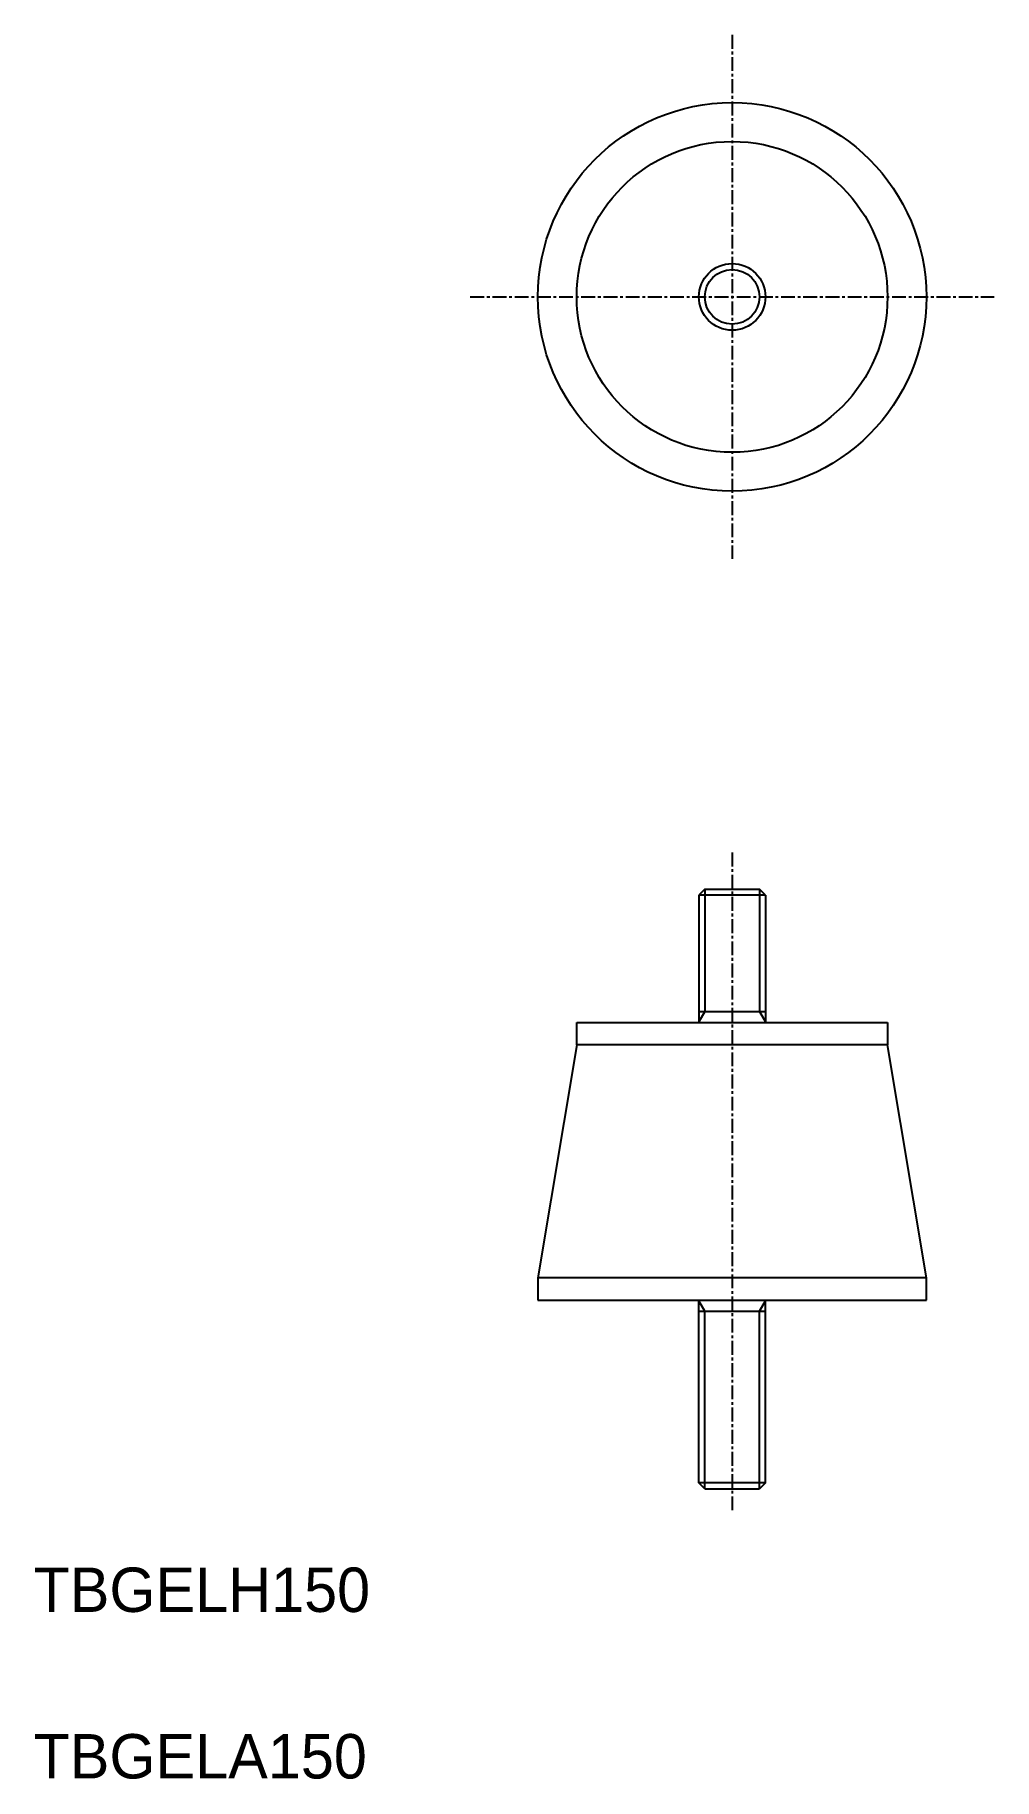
# Model space of a CAD drawing. Extents: x 10 to 97, y 10 to 167.
import ezdxf

# ---------------------------------------------------------------- set-up
doc = ezdxf.new("R2010")
doc.units = 0
doc.linetypes.add('CENTER', pattern=[2, 1.25, -0.25, 0.25, -0.25])
doc.layers.get('0').update_dxf_attribs({"linetype": 'CONTINUOUS'})
doc.layers.add('CENTER', color=1, linetype='CENTER')

msp = doc.modelspace()

# ---------------------------------------------------------------- linework, layer by layer
at = {"color": 7, "linetype": 'CONTINUOUS'}
for p, q in [((70.49, 90.1), (69.94, 89.56)), ((75.94, 89.56), (69.94, 89.56)), ((69.94, 89.56), (69.94, 78.1)), ((70.49, 90.1), (75.4, 90.1)), ((75.94, 89.56), (75.4, 90.1)), ((75.94, 89.56), (75.94, 78.1)), ((69.94, 79.1), (75.94, 79.1)), ((58.94, 78.1), (86.94, 78.1)), ((58.94, 76.1), (58.94, 78.1)), ((86.94, 78.1), (86.94, 76.1)), ((58.94, 76.1), (55.44, 55.1)), ((86.94, 76.1), (58.94, 76.1)), ((90.44, 55.1), (86.94, 76.1)), ((90.44, 55.1), (55.44, 55.1)), ((55.44, 55.1), (55.44, 53.1)), ((90.44, 53.1), (90.44, 55.1)), ((55.44, 53.1), (90.44, 53.1)), ((69.94, 36.64), (69.94, 53.1)), ((69.94, 52.1), (75.94, 52.1)), ((75.94, 36.64), (75.94, 53.1)), ((75.94, 36.64), (69.94, 36.64)), ((70.49, 36.1), (69.94, 36.64)), ((75.94, 36.64), (75.4, 36.1)), ((70.49, 36.1), (75.4, 36.1))]:
    msp.add_line(p, q, dxfattribs=at)
at = {"color": 3, "linetype": 'CONTINUOUS'}
for p, q in [((70.49, 90.1), (70.49, 79.1)), ((75.4, 90.1), (75.4, 79.1)), ((70.49, 79.1), (69.94, 78.16)), ((75.4, 79.1), (75.94, 78.16)), ((70.49, 52.1), (69.94, 53.04)), ((70.49, 36.1), (70.49, 52.1)), ((75.4, 52.1), (75.94, 53.04)), ((75.4, 36.1), (75.4, 52.1))]:
    msp.add_line(p, q, dxfattribs=at)
at = {"color": 7, "linetype": 'CONTINUOUS'}
for radius in [17.5, 14, 3]:
    msp.add_circle((72.94, 143.46), radius, dxfattribs=at)
at = {"color": 3, "linetype": 'CONTINUOUS'}
msp.add_circle((72.94, 143.46), 2.46, dxfattribs=at)
at = {"layer": 'CENTER', "color": 1, "linetype": 'CENTER'}
for p, q in [((72.94, 167.06), (72.94, 119.86)), ((49.35, 143.46), (96.54, 143.46)), ((72.94, 93.41), (72.94, 34.17))]:
    msp.add_line(p, q, dxfattribs=at)

# ---------------------------------------------------------------- texts
at = {"color": 7, "linetype": 'CONTINUOUS'}
for s, p in [('TBGELH150', (10, 25)), ('TBGELA150', (10, 10))]:
    msp.add_text(s, height=4, dxfattribs=at).set_placement(p)

doc.saveas('drawing.dxf')
